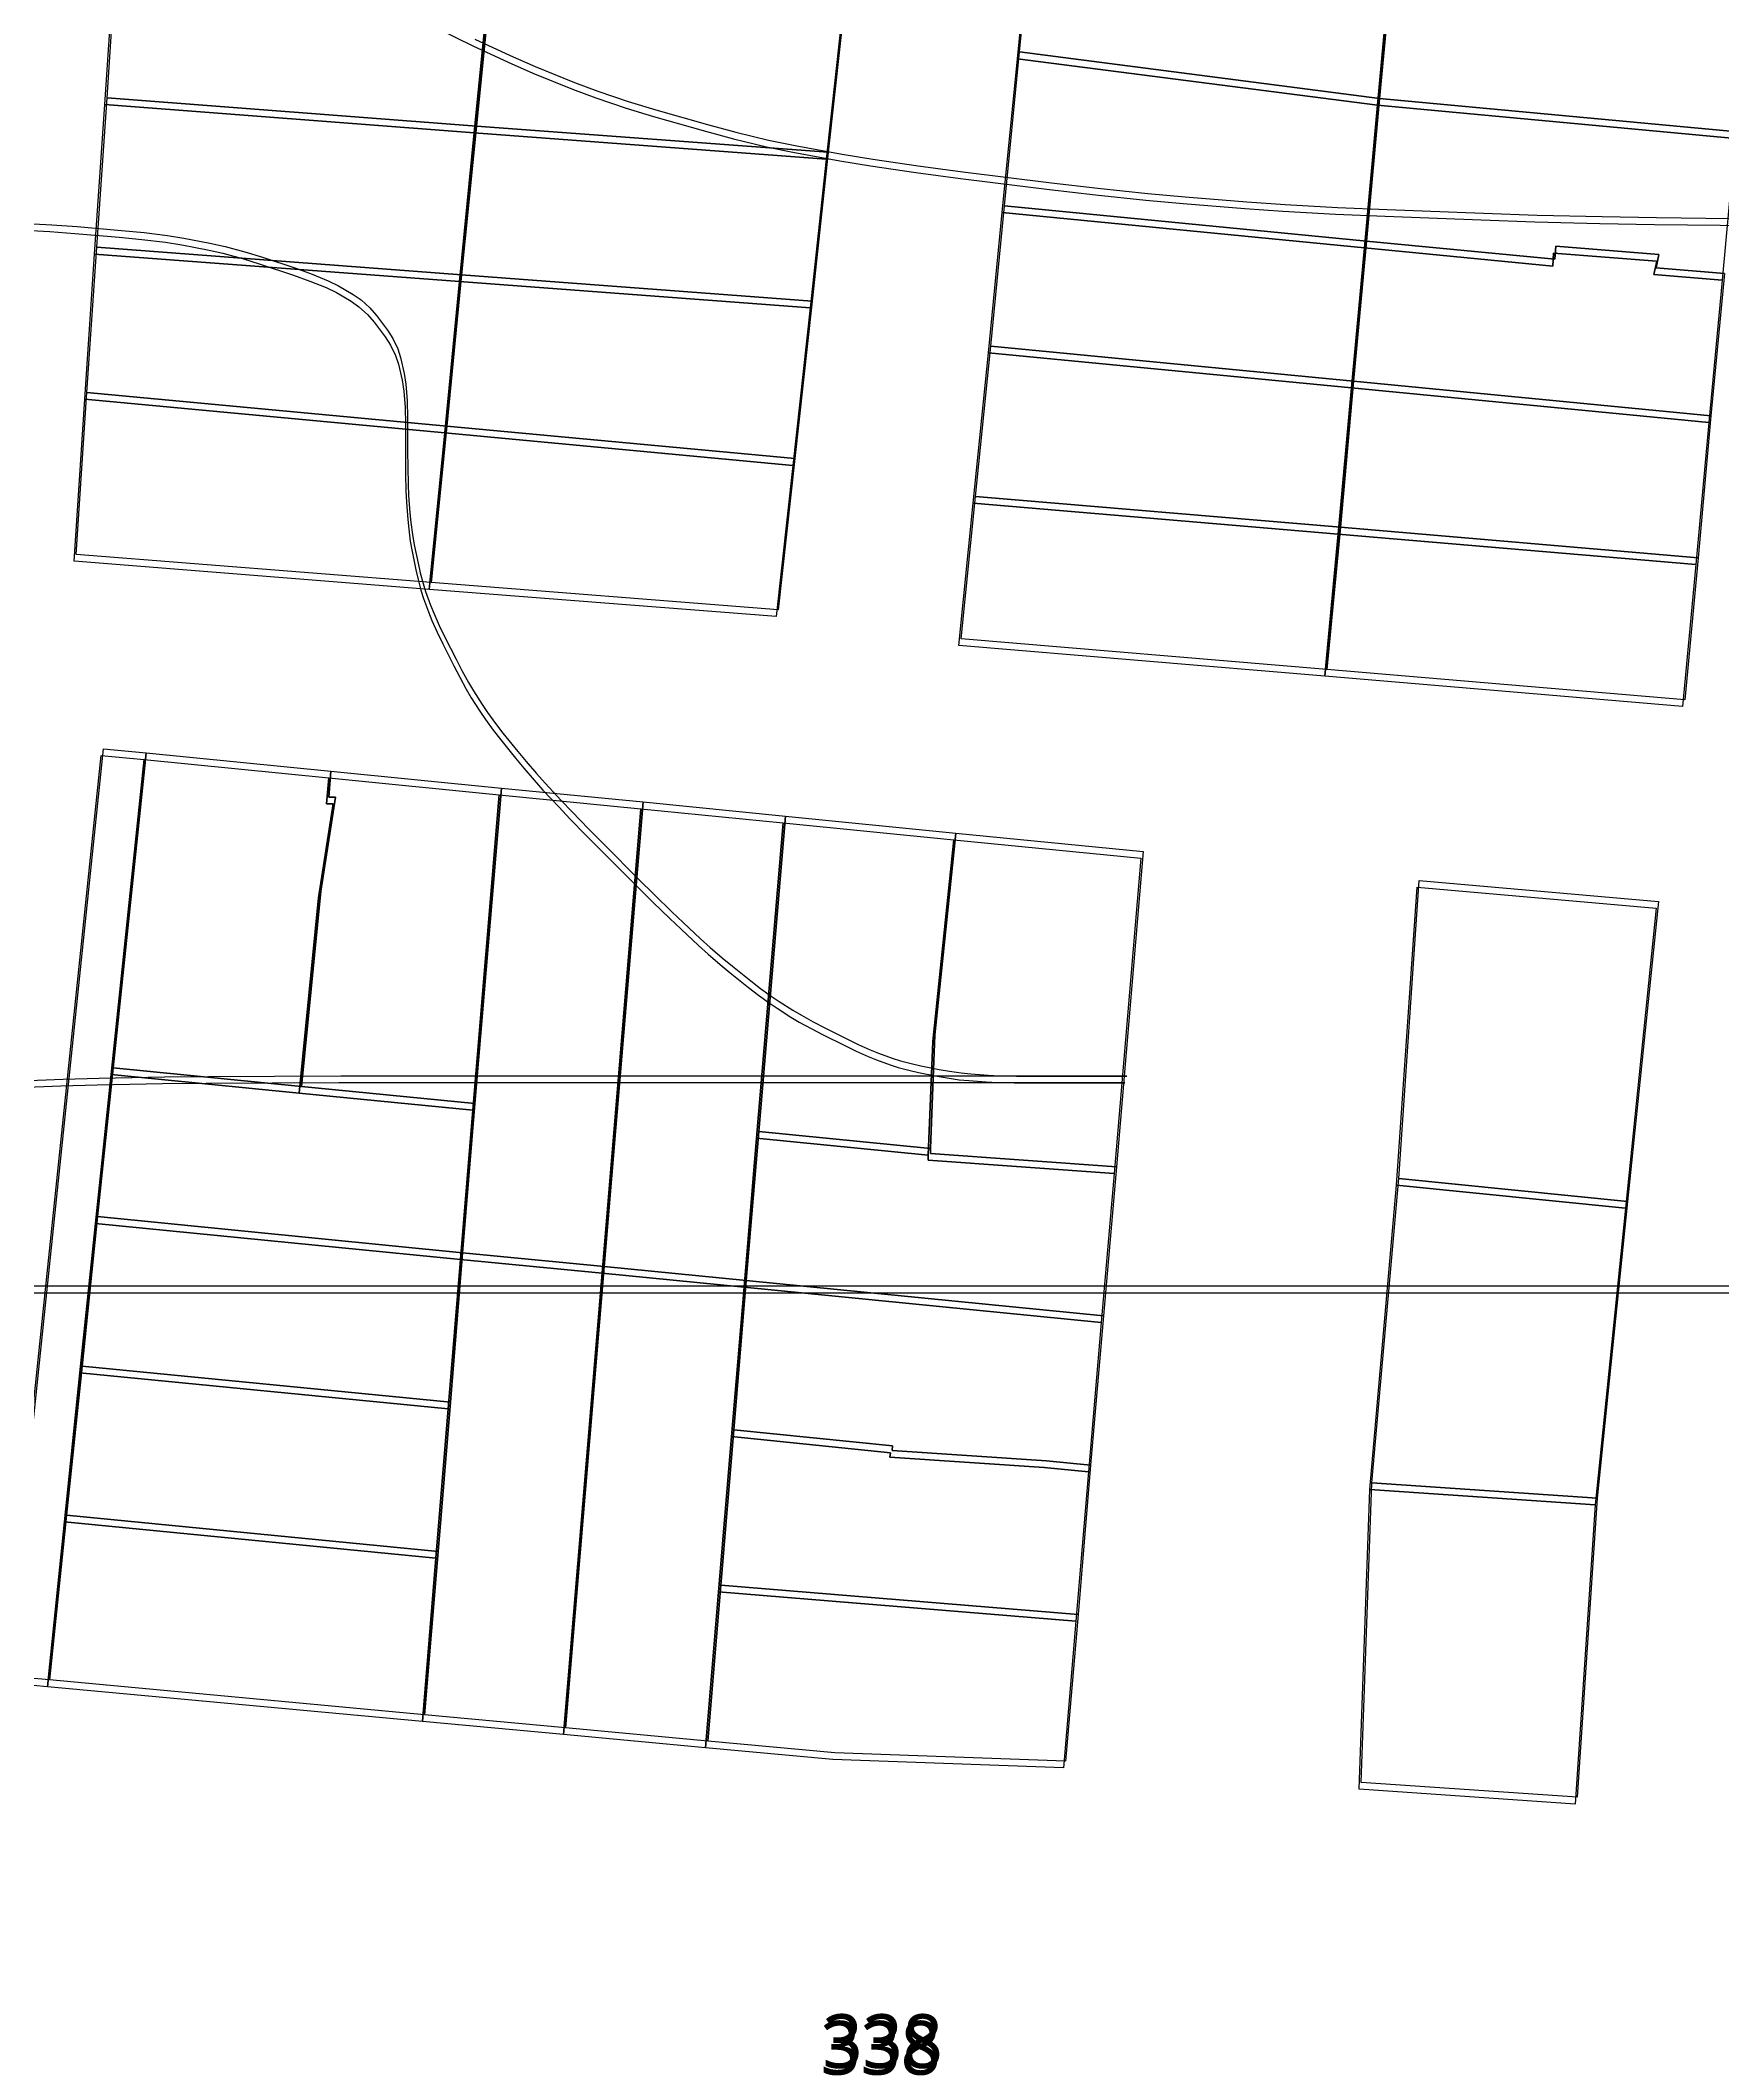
# Model space of a CAD drawing. Header units: metres. Extents: x -1097 to 1588, y -185 to 884.
# Drawn here: x 591 to 708.9, y 30.8 to 172 of the extents above; entities that cross this region are included whole.
import ezdxf

# ---------------------------------------------------------------- set-up
doc = ezdxf.new("R2010")
doc.units = ezdxf.units.M
for name, color, linetype in [('MUROS', 7, 'Continuous'), ('TERRENO', 188, 'Continuous'), ('VISTA LEJOS', 7, 'Continuous')]:
    doc.layers.add(name, color=color, linetype=linetype)

msp = doc.modelspace()

# ---------------------------------------------------------------- linework, layer by layer
at = {"layer": 'MUROS'}
for points in [[(33.52, 763.48), (1528.87, 763.48), (1528.87, 84.2), (33.52, 84.2)], [(33.67, 763.95), (1529.02, 763.95), (1529.02, 84.67), (33.67, 84.67)]]:
    msp.add_lwpolyline(points, close=True, dxfattribs=at)
at = {"layer": 'TERRENO'}
for points in [[(618.9, 172.76), (621.28, 171.6), (623.76, 170.45), (625.5, 169.69), (628.27, 168.56), (629.9, 167.95), (632.03, 167.23), (633.95, 166.64), (637.58, 165.61), (639.56, 165.08), (641.86, 164.53), (643.72, 164.15), (647.01, 163.54), (649.16, 163.19), (652.33, 162.73), (655.46, 162.31), (661.68, 161.54), (664.92, 161.15), (668.44, 160.78), (671.05, 160.54), (675.37, 160.19), (678.04, 160.01), (681.72, 159.81), (685.2, 159.66), (691.94, 159.4), (695.7, 159.27), (700.25, 159.16), (704.07, 159.09), (710.98, 159)], [(589.49, 158.7), (591.65, 158.58), (593.41, 158.46), (596.52, 158.2), (598.1, 158.04), (599.75, 157.84), (600.9, 157.66), (602.71, 157.31), (603.78, 157.07), (605.16, 156.7), (606.4, 156.31), (608.73, 155.54), (609.88, 155.12), (611.01, 154.66), (611.73, 154.31), (612.76, 153.7), (613.31, 153.32), (613.92, 152.77), (614.38, 152.24), (615.15, 151.21), (615.53, 150.62), (615.87, 149.9), (616.08, 149.29), (616.34, 148.16), (616.45, 147.41), (616.54, 146.25), (616.57, 145.09), (616.57, 142.76), (616.58, 141.59), (616.6, 140.41), (616.64, 139.61), (616.73, 138.4), (616.8, 137.72), (616.91, 136.88), (617.04, 136.17), (617.3, 134.88), (617.45, 134.2), (617.65, 133.45), (617.83, 132.88), (618.18, 131.93), (618.42, 131.33), (618.79, 130.5), (619.18, 129.7), (619.95, 128.15), (620.37, 127.35), (620.83, 126.52), (621.18, 125.92), (621.79, 124.97), (622.17, 124.4), (622.72, 123.65), (623.25, 122.97), (624.28, 121.68), (624.87, 120.97), (625.59, 120.13), (626.2, 119.45), (627.33, 118.24), (628.09, 117.44), (629.24, 116.26), (630.4, 115.09), (632.73, 112.76), (633.9, 111.6), (635.08, 110.44), (635.88, 109.69), (637.09, 108.56), (637.77, 107.95), (638.61, 107.23), (639.32, 106.64), (640.61, 105.61), (641.3, 105.08), (642.04, 104.53), (642.61, 104.15), (643.56, 103.54), (644.16, 103.19), (644.99, 102.73), (645.79, 102.31), (647.34, 101.54), (648.14, 101.15), (648.98, 100.78), (649.57, 100.54), (650.52, 100.19), (651.09, 100.01), (651.84, 99.81), (652.52, 99.65), (653.81, 99.39), (654.52, 99.27), (655.36, 99.15), (656.04, 99.09), (657.25, 99), (658.05, 98.96), (659.23, 98.93), (660.4, 98.92), (662.73, 98.92), (663.86, 98.92), (664.89, 98.92), (665.5, 98.92), (666.28, 98.92), (666.62, 98.92), (666.88, 98.92), (666.97, 98.92), (666.97, 98.92), (666.88, 98.92), (666.62, 98.92), (666.28, 98.92), (665.5, 98.92), (664.89, 98.92), (663.86, 98.92), (662.73, 98.92), (660.4, 98.92), (659.13, 98.92), (657.66, 98.92), (656.48, 98.92), (654.41, 98.92), (653.06, 98.92), (651.07, 98.92), (649.11, 98.92), (645.22, 98.92), (643, 98.92), (640.24, 98.92), (637.85, 98.92), (633.44, 98.92), (630.45, 98.92), (625.87, 98.92), (621.23, 98.92), (611.9, 98.92), (607.24, 98.91), (602.61, 98.89), (599.54, 98.85), (594.96, 98.76), (592.43, 98.69), (589.44, 98.58)]]:
    msp.add_lwpolyline(points, dxfattribs=at)
at = {"layer": 'VISTA LEJOS'}
for points in [[(659.45, 170.7), (660.35, 179.98)], [(659.6, 171.17), (660.5, 180.45)], [(595.51, 167.48), (596.23, 178.29)], [(595.66, 167.95), (596.38, 178.76)], [(684.82, 167.92), (685.78, 178.3)], [(685.78, 178.3), (684.82, 167.92)], [(621.38, 165.51), (622.51, 176.76)], [(622.51, 176.76), (621.38, 165.51)], [(621.54, 165.98), (622.66, 177.23)], [(622.66, 177.23), (621.54, 165.98)], [(684.67, 167.45), (685.63, 177.83)], [(685.63, 177.83), (684.67, 167.45)], [(647.32, 175.33), (646.04, 163.67)], [(647.47, 175.8), (646.19, 164.14)], [(618.9, 172.76), (621.28, 171.6), (623.76, 170.45), (625.5, 169.69), (628.27, 168.56), (629.9, 167.95), (632.03, 167.23), (633.95, 166.64), (637.58, 165.61), (639.56, 165.08), (641.86, 164.53), (643.72, 164.15), (647.01, 163.54), (649.16, 163.19), (652.33, 162.73), (655.46, 162.31), (661.68, 161.54), (664.92, 161.15), (668.44, 160.78), (671.05, 160.54), (675.37, 160.19), (678.04, 160.01), (681.72, 159.81), (685.2, 159.66), (691.94, 159.4), (695.7, 159.27), (700.25, 159.16), (704.07, 159.09), (710.98, 159)], [(621.43, 172.07), (623.91, 170.92), (625.65, 170.16), (628.42, 169.03), (630.05, 168.42), (632.18, 167.7), (634.1, 167.11), (637.73, 166.08), (639.71, 165.55), (642.01, 165), (643.88, 164.62), (647.16, 164.01), (649.31, 163.66), (652.48, 163.2), (655.61, 162.78), (661.83, 162.01), (665.07, 161.62), (668.59, 161.25), (671.2, 161.01), (675.52, 160.66), (678.19, 160.48), (681.87, 160.28), (685.35, 160.13), (692.09, 159.87), (695.85, 159.74), (700.4, 159.63), (704.22, 159.56), (711.13, 159.47)], [(658.53, 160.39), (659.6, 171.17)], [(659.6, 171.17), (684.82, 167.92)], [(684.82, 167.92), (659.6, 171.17)], [(659.6, 171.17), (659.6, 171.17)], [(658.38, 159.92), (659.45, 170.7)], [(659.45, 170.7), (684.67, 167.45)], [(684.67, 167.45), (659.45, 170.7)], [(659.45, 170.7), (659.45, 170.7)], [(594.79, 157.01), (595.51, 167.48)], [(594.94, 157.48), (595.66, 167.95)], [(595.51, 167.48), (621.38, 165.51)], [(621.38, 165.51), (595.51, 167.48)], [(595.66, 167.95), (621.54, 165.98)], [(621.54, 165.98), (595.66, 167.95)], [(683.76, 157.45), (684.67, 167.45)], [(684.67, 167.45), (683.76, 157.45)], [(683.91, 157.92), (684.82, 167.92)], [(684.82, 167.92), (683.91, 157.92)], [(684.67, 167.45), (709.73, 165.11)], [(709.73, 165.11), (684.67, 167.45)], [(684.82, 167.92), (709.88, 165.58)], [(709.88, 165.58), (684.82, 167.92)], [(620.35, 155.08), (621.38, 165.51)], [(621.38, 165.51), (620.35, 155.08)], [(620.5, 155.55), (621.54, 165.98)], [(621.54, 165.98), (620.5, 155.55)], [(621.38, 165.51), (646.04, 163.67)], [(646.04, 163.67), (621.38, 165.51)], [(621.38, 165.51), (621.38, 165.51)], [(621.54, 165.98), (646.19, 164.14)], [(646.19, 164.14), (621.54, 165.98)], [(621.54, 165.98), (621.54, 165.98)], [(646.19, 164.14), (645.07, 153.7)], [(709.73, 165.11), (708.82, 155.17)], [(646.04, 163.67), (644.92, 153.23)], [(657.42, 150.08), (658.38, 159.92)], [(657.57, 150.55), (658.53, 160.39)], [(658.38, 159.92), (683.76, 157.45)], [(683.76, 157.45), (658.38, 159.92)], [(658.53, 160.39), (683.91, 157.92)], [(683.91, 157.92), (658.53, 160.39)], [(589.49, 158.7), (591.65, 158.58), (593.41, 158.46), (596.52, 158.2), (598.1, 158.04), (599.75, 157.84), (600.9, 157.66), (602.71, 157.31), (603.78, 157.07), (605.16, 156.7), (606.4, 156.31), (608.73, 155.54), (609.88, 155.12), (611.01, 154.66), (611.73, 154.31), (612.76, 153.7), (613.31, 153.32), (613.92, 152.77), (614.38, 152.24), (615.15, 151.21), (615.53, 150.62), (615.87, 149.9), (616.08, 149.29), (616.34, 148.16), (616.45, 147.41), (616.54, 146.25), (616.57, 145.09), (616.57, 142.76), (616.58, 141.59), (616.6, 140.41), (616.64, 139.61), (616.73, 138.4), (616.8, 137.72), (616.91, 136.88), (617.04, 136.17), (617.3, 134.88), (617.45, 134.2), (617.65, 133.45), (617.83, 132.88), (618.18, 131.93), (618.42, 131.33), (618.79, 130.5), (619.18, 129.7), (619.95, 128.15), (620.37, 127.35), (620.83, 126.52), (621.18, 125.92), (621.79, 124.97), (622.17, 124.4), (622.72, 123.65), (623.25, 122.97), (624.28, 121.68), (624.87, 120.97), (625.59, 120.13), (626.2, 119.45), (627.33, 118.24), (628.09, 117.44), (629.24, 116.26), (630.4, 115.09), (632.73, 112.76), (633.9, 111.6), (635.08, 110.44), (635.88, 109.69), (637.09, 108.56), (637.77, 107.95), (638.61, 107.23), (639.32, 106.64), (640.61, 105.61), (641.3, 105.08), (642.04, 104.53), (642.61, 104.15), (643.56, 103.54), (644.16, 103.19), (644.99, 102.73), (645.79, 102.31), (647.34, 101.54), (648.14, 101.15), (648.98, 100.78), (649.57, 100.54), (650.52, 100.19), (651.09, 100.01), (651.84, 99.81), (652.52, 99.65), (653.81, 99.39), (654.52, 99.27), (655.36, 99.15), (656.04, 99.09), (657.25, 99), (658.05, 98.96), (659.23, 98.93), (660.4, 98.92), (662.73, 98.92), (663.86, 98.92), (664.89, 98.92), (665.5, 98.92), (666.28, 98.92), (666.62, 98.92), (666.88, 98.92), (666.97, 98.92), (666.97, 98.92), (666.88, 98.92), (666.62, 98.92), (666.28, 98.92), (665.5, 98.92), (664.89, 98.92), (663.86, 98.92), (662.73, 98.92), (660.4, 98.92), (659.13, 98.92), (657.66, 98.92), (656.48, 98.92), (654.41, 98.92), (653.06, 98.92), (651.07, 98.92), (649.11, 98.92), (645.22, 98.92), (643, 98.92), (640.24, 98.92), (637.85, 98.92), (633.44, 98.92), (630.45, 98.92), (625.87, 98.92), (621.23, 98.92), (611.9, 98.92), (607.24, 98.91), (602.61, 98.89), (599.54, 98.85), (594.96, 98.76), (592.43, 98.69), (589.44, 98.58)], [(589.64, 159.17), (591.8, 159.05), (593.56, 158.93), (596.67, 158.67), (598.26, 158.51), (599.9, 158.31), (601.05, 158.13), (602.86, 157.78), (603.93, 157.54), (605.31, 157.17), (606.55, 156.78), (608.88, 156.01), (610.03, 155.59), (611.16, 155.13), (611.88, 154.78), (612.91, 154.17), (613.46, 153.79), (614.07, 153.24), (614.53, 152.71), (615.31, 151.68), (615.68, 151.09), (616.03, 150.37), (616.23, 149.76), (616.49, 148.63), (616.6, 147.88), (616.69, 146.72), (616.72, 145.56), (616.72, 143.23), (616.73, 142.06), (616.76, 140.88), (616.79, 140.08), (616.88, 138.87), (616.95, 138.19), (617.06, 137.35), (617.19, 136.64), (617.45, 135.35), (617.6, 134.67), (617.8, 133.92), (617.98, 133.35), (618.33, 132.4), (618.57, 131.8), (618.94, 130.97), (619.33, 130.17), (620.11, 128.62), (620.52, 127.82), (620.98, 126.99), (621.33, 126.39), (621.94, 125.44), (622.32, 124.87), (622.87, 124.12), (623.4, 123.44), (624.44, 122.15), (625.02, 121.44), (625.74, 120.6), (626.36, 119.92), (627.48, 118.71), (628.24, 117.91), (629.39, 116.73), (630.55, 115.56), (632.88, 113.23), (634.05, 112.07), (635.24, 110.91), (636.03, 110.16), (637.24, 109.03), (637.92, 108.42), (638.76, 107.7), (639.47, 107.11), (640.77, 106.08), (641.45, 105.55), (642.2, 105), (642.76, 104.62), (643.71, 104.01), (644.31, 103.66), (645.14, 103.2), (645.94, 102.78), (647.49, 102.01), (648.29, 101.62), (649.13, 101.25), (649.72, 101.01), (650.67, 100.66), (651.24, 100.48), (651.99, 100.28), (652.67, 100.12), (653.97, 99.86), (654.68, 99.74), (655.51, 99.62), (656.19, 99.56), (657.4, 99.47), (658.2, 99.43), (659.38, 99.4), (660.55, 99.39), (662.88, 99.39), (664.01, 99.39), (665.04, 99.39), (665.65, 99.39), (666.43, 99.39), (666.77, 99.39), (667.03, 99.39), (667.12, 99.39), (667.12, 99.39), (667.03, 99.39), (666.77, 99.39), (666.43, 99.39), (665.65, 99.39), (665.04, 99.39), (664.01, 99.39), (662.88, 99.39), (660.55, 99.39), (659.28, 99.39), (657.81, 99.39), (656.63, 99.39), (654.56, 99.39), (653.21, 99.39), (651.22, 99.39), (649.26, 99.39), (645.37, 99.39), (643.16, 99.39), (640.39, 99.39), (638, 99.39), (633.59, 99.39), (630.6, 99.39), (626.02, 99.39), (621.38, 99.39), (612.05, 99.39), (607.39, 99.38), (602.76, 99.36), (599.69, 99.32), (595.11, 99.23), (592.58, 99.16), (589.59, 99.05)], [(594.1, 146.83), (594.79, 157.01)], [(594.25, 147.3), (594.94, 157.48)], [(594.79, 157.01), (620.35, 155.08)], [(620.35, 155.08), (594.79, 157.01)], [(594.94, 157.48), (620.5, 155.55)], [(620.5, 155.55), (594.94, 157.48)], [(682.85, 147.64), (683.76, 157.45)], [(683.76, 157.45), (682.85, 147.64)], [(683, 148.11), (683.91, 157.92)], [(683.91, 157.92), (683, 148.11)], [(683.76, 157.45), (696.95, 156.17)], [(683.76, 157.45), (683.76, 157.45)], [(696.95, 156.17), (683.76, 157.45)], [(683.91, 157.92), (697.1, 156.64)], [(683.91, 157.92), (683.91, 157.92)], [(697.1, 156.64), (683.91, 157.92)], [(696.95, 156.17), (697.01, 157.08)], [(697.01, 157.08), (696.95, 156.17)], [(697.01, 157.08), (704.23, 156.51)], [(704.23, 156.51), (697.01, 157.08)], [(697.1, 156.64), (697.16, 157.55)], [(697.16, 157.55), (697.1, 156.64)], [(697.16, 157.55), (704.38, 156.98)], [(704.38, 156.98), (697.16, 157.55)], [(704.38, 156.98), (704.19, 156.05)], [(704.19, 156.05), (704.38, 156.98)], [(619.47, 144.95), (620.5, 155.55)], [(620.5, 155.55), (619.47, 144.95)], [(620.5, 155.55), (645.07, 153.7)], [(645.07, 153.7), (620.5, 155.55)], [(620.5, 155.55), (620.5, 155.55)], [(704.23, 156.51), (704.04, 155.58)], [(704.04, 155.58), (704.23, 156.51)], [(704.04, 155.58), (708.82, 155.17)], [(708.82, 155.17), (704.04, 155.58)], [(704.04, 155.58), (704.04, 155.58)], [(704.19, 156.05), (708.97, 155.64)], [(708.97, 155.64), (704.19, 156.05)], [(704.19, 156.05), (704.19, 156.05)], [(708.97, 155.64), (708.03, 145.67)], [(619.32, 144.48), (620.35, 155.08)], [(620.35, 155.08), (619.32, 144.48)], [(620.35, 155.08), (644.92, 153.23)], [(644.92, 153.23), (620.35, 155.08)], [(620.35, 155.08), (620.35, 155.08)], [(708.82, 155.17), (707.88, 145.2)], [(644.92, 153.23), (643.7, 142.2)], [(645.07, 153.7), (643.85, 142.67)], [(656.35, 139.54), (657.42, 150.08)], [(656.5, 140.01), (657.57, 150.55)], [(657.42, 150.08), (682.85, 147.64)], [(682.85, 147.64), (657.42, 150.08)], [(657.57, 150.55), (683, 148.11)], [(683, 148.11), (657.57, 150.55)], [(593.5, 135.95), (594.25, 147.3)], [(594.25, 147.3), (619.47, 144.95)], [(619.47, 144.95), (594.25, 147.3)], [(594.25, 147.3), (594.25, 147.3)], [(681.92, 137.39), (682.85, 147.64)], [(682.85, 147.64), (681.92, 137.39)], [(682.07, 137.86), (683, 148.11)], [(683, 148.11), (682.07, 137.86)], [(682.85, 147.64), (707.88, 145.2)], [(707.88, 145.2), (682.85, 147.64)], [(682.85, 147.64), (682.85, 147.64)], [(683, 148.11), (708.03, 145.67)], [(708.03, 145.67), (683, 148.11)], [(683, 148.11), (683, 148.11)], [(593.35, 135.48), (594.1, 146.83)], [(594.1, 146.83), (619.32, 144.48)], [(619.32, 144.48), (594.1, 146.83)], [(594.1, 146.83), (594.1, 146.83)], [(708.03, 145.67), (707.13, 135.73)], [(618.23, 133.51), (619.32, 144.48)], [(619.32, 144.48), (618.23, 133.51)], [(618.38, 133.98), (619.47, 144.95)], [(619.47, 144.95), (618.38, 133.98)], [(619.32, 144.48), (643.7, 142.2)], [(643.7, 142.2), (619.32, 144.48)], [(619.47, 144.95), (643.85, 142.67)], [(643.85, 142.67), (619.47, 144.95)], [(707.88, 145.2), (706.98, 135.26)], [(643.85, 142.67), (642.69, 132.08)], [(643.85, 142.67), (643.85, 142.67)], [(643.7, 142.2), (642.54, 131.61)], [(643.7, 142.2), (643.7, 142.2)], [(655.5, 130.05), (656.5, 140.01)], [(656.5, 140.01), (682.07, 137.86)], [(682.07, 137.86), (656.5, 140.01)], [(655.35, 129.58), (656.35, 139.54)], [(656.35, 139.54), (681.92, 137.39)], [(681.92, 137.39), (656.35, 139.54)], [(680.98, 127.42), (681.92, 137.39)], [(681.92, 137.39), (680.98, 127.42)], [(681.13, 127.89), (682.07, 137.86)], [(682.07, 137.86), (681.13, 127.89)], [(681.92, 137.39), (706.98, 135.26)], [(706.98, 135.26), (681.92, 137.39)], [(681.92, 137.39), (681.92, 137.39)], [(682.07, 137.86), (707.13, 135.73)], [(707.13, 135.73), (682.07, 137.86)], [(682.07, 137.86), (682.07, 137.86)], [(618.38, 133.98), (593.5, 135.95)], [(593.5, 135.95), (593.5, 135.95)], [(707.13, 135.73), (706.19, 125.77)], [(618.23, 133.51), (593.35, 135.48)], [(593.35, 135.48), (593.35, 135.48)], [(706.98, 135.26), (706.04, 125.3)], [(642.54, 131.61), (618.23, 133.51)], [(642.69, 132.08), (618.38, 133.98)], [(642.54, 131.61), (642.54, 131.61)], [(642.69, 132.08), (642.69, 132.08)], [(681.13, 127.89), (655.5, 130.05)], [(680.98, 127.42), (655.35, 129.58)], [(706.04, 125.3), (680.98, 127.42)], [(680.98, 127.42), (680.98, 127.42)], [(706.19, 125.77), (681.13, 127.89)], [(681.13, 127.89), (681.13, 127.89)], [(588.48, 56.89), (595.26, 121.86)], [(588.63, 57.36), (595.41, 122.33)], [(595.26, 121.86), (598.26, 121.58)], [(595.41, 122.33), (598.41, 122.05)], [(595.95, 99.51), (598.26, 121.58)], [(598.26, 121.58), (595.95, 99.51)], [(596.1, 99.98), (598.41, 122.05)], [(598.41, 122.05), (596.1, 99.98)], [(598.26, 121.58), (611.2, 120.3)], [(598.26, 121.58), (598.26, 121.58)], [(598.41, 122.05), (611.35, 120.77)], [(598.41, 122.05), (598.41, 122.05)], [(611.04, 118.48), (611.2, 120.3)], [(611.2, 120.3), (611.04, 118.48)], [(611.19, 118.95), (611.35, 120.77)], [(611.35, 120.77), (611.19, 118.95)], [(611.2, 120.3), (623.13, 119.11)], [(611.35, 120.77), (623.29, 119.58)], [(610.63, 112.36), (611.66, 118.95)], [(611.66, 118.95), (610.63, 112.36)], [(611.66, 118.95), (611.19, 118.95)], [(611.19, 118.95), (611.66, 118.95)], [(621.29, 97.01), (623.13, 119.11)], [(623.13, 119.11), (621.29, 97.01)], [(621.44, 97.48), (623.29, 119.58)], [(623.29, 119.58), (621.44, 97.48)], [(623.13, 119.11), (633.07, 118.14)], [(623.29, 119.58), (633.22, 118.61)], [(610.48, 111.89), (611.51, 118.48)], [(611.51, 118.48), (610.48, 111.89)], [(611.51, 118.48), (611.04, 118.48)], [(611.04, 118.48), (611.51, 118.48)], [(630.35, 85.58), (633.07, 118.14)], [(633.07, 118.14), (630.35, 85.58)], [(630.5, 86.05), (633.22, 118.61)], [(633.22, 118.61), (630.5, 86.05)], [(633.07, 118.14), (643.04, 117.14)], [(633.22, 118.61), (643.19, 117.61)], [(641.32, 95.52), (643.19, 117.61)], [(643.19, 117.61), (641.32, 95.52)], [(643.19, 117.61), (655.13, 116.42)], [(641.17, 95.05), (643.04, 117.14)], [(643.04, 117.14), (641.17, 95.05)], [(643.04, 117.14), (654.98, 115.95)], [(653.51, 101.83), (654.98, 115.95)], [(654.98, 115.95), (653.51, 101.83)], [(653.66, 102.3), (655.13, 116.42)], [(655.13, 116.42), (653.66, 102.3)], [(654.98, 115.95), (668.1, 114.67)], [(655.13, 116.42), (668.25, 115.14)], [(668.1, 114.67), (666.23, 92.58)], [(668.25, 115.14), (666.38, 93.05)], [(686.16, 92.23), (687.6, 113.11)], [(687.6, 113.11), (704.35, 111.64)], [(609.13, 98.2), (610.48, 111.89)], [(610.48, 111.89), (609.13, 98.2)], [(609.29, 98.67), (610.63, 112.36)], [(610.63, 112.36), (609.29, 98.67)], [(686.01, 91.76), (687.45, 112.64)], [(687.45, 112.64), (704.2, 111.17)], [(704.35, 111.64), (702.19, 90.61)], [(704.35, 111.64), (704.35, 111.64)], [(704.2, 111.17), (702.04, 90.14)], [(704.2, 111.17), (704.2, 111.17)], [(653.2, 93.86), (653.51, 101.83)], [(653.51, 101.83), (653.2, 93.86)], [(653.35, 94.33), (653.66, 102.3)], [(653.66, 102.3), (653.35, 94.33)], [(653.51, 101.83), (653.51, 101.83)], [(653.66, 102.3), (653.66, 102.3)], [(594.85, 89.08), (595.95, 99.51)], [(595.95, 99.51), (594.85, 89.08)], [(595, 89.55), (596.1, 99.98)], [(596.1, 99.98), (595, 89.55)], [(595.95, 99.51), (609.13, 98.2)], [(609.13, 98.2), (595.95, 99.51)], [(595.95, 99.51), (595.95, 99.51)], [(596.1, 99.98), (609.29, 98.67)], [(609.29, 98.67), (596.1, 99.98)], [(596.1, 99.98), (596.1, 99.98)], [(609.13, 98.2), (621.29, 97.01)], [(609.13, 98.2), (609.13, 98.2)], [(621.29, 97.01), (609.13, 98.2)], [(609.29, 98.67), (621.44, 97.48)], [(609.29, 98.67), (609.29, 98.67)], [(621.44, 97.48), (609.29, 98.67)], [(621.44, 97.48), (620.57, 87.02)], [(620.57, 87.02), (621.44, 97.48)], [(621.44, 97.48), (621.44, 97.48)], [(621.29, 97.01), (620.42, 86.55)], [(620.42, 86.55), (621.29, 97.01)], [(621.29, 97.01), (621.29, 97.01)], [(640.29, 84.61), (641.17, 95.05)], [(641.17, 95.05), (640.29, 84.61)], [(640.44, 85.08), (641.32, 95.52)], [(641.32, 95.52), (640.44, 85.08)], [(641.17, 95.05), (653.2, 93.86)], [(653.2, 93.86), (641.17, 95.05)], [(641.17, 95.05), (641.17, 95.05)], [(641.32, 95.52), (653.35, 94.33)], [(653.35, 94.33), (641.32, 95.52)], [(641.32, 95.52), (641.32, 95.52)], [(653.2, 93.86), (653.2, 93.51)], [(653.2, 93.51), (653.2, 93.86)], [(653.2, 93.51), (666.23, 92.58)], [(666.23, 92.58), (653.2, 93.51)], [(653.35, 94.33), (653.35, 93.98)], [(653.35, 93.98), (653.35, 94.33)], [(653.35, 93.98), (666.38, 93.05)], [(666.38, 93.05), (653.35, 93.98)], [(666.23, 92.58), (665.32, 82.14)], [(666.38, 93.05), (665.47, 82.61)], [(684.28, 70.89), (686.16, 92.23)], [(686.16, 92.23), (702.19, 90.61)], [(702.19, 90.61), (686.16, 92.23)], [(684.13, 70.42), (686.01, 91.76)], [(686.01, 91.76), (702.04, 90.14)], [(702.04, 90.14), (686.01, 91.76)], [(702.19, 90.61), (700.07, 69.83)], [(702.19, 90.61), (702.19, 90.61)], [(593.76, 78.61), (594.85, 89.08)], [(594.85, 89.08), (593.76, 78.61)], [(593.91, 79.08), (595, 89.55)], [(595, 89.55), (593.91, 79.08)], [(594.85, 89.08), (620.42, 86.55)], [(620.42, 86.55), (594.85, 89.08)], [(595, 89.55), (620.57, 87.02)], [(620.57, 87.02), (595, 89.55)], [(702.04, 90.14), (699.92, 69.36)], [(702.04, 90.14), (702.04, 90.14)], [(619.57, 76.08), (620.42, 86.55)], [(620.42, 86.55), (619.57, 76.08)], [(619.72, 76.55), (620.57, 87.02)], [(620.57, 87.02), (619.72, 76.55)], [(620.42, 86.55), (630.35, 85.58)], [(630.35, 85.58), (620.42, 86.55)], [(620.57, 87.02), (630.5, 86.05)], [(630.5, 86.05), (620.57, 87.02)], [(627.63, 53.26), (630.35, 85.58)], [(630.35, 85.58), (627.63, 53.26)], [(627.79, 53.73), (630.5, 86.05)], [(630.5, 86.05), (627.79, 53.73)], [(630.35, 85.58), (640.29, 84.61)], [(640.29, 84.61), (630.35, 85.58)], [(630.5, 86.05), (640.44, 85.08)], [(640.44, 85.08), (630.5, 86.05)], [(639.57, 74.61), (640.44, 85.08)], [(640.44, 85.08), (639.57, 74.61)], [(640.44, 85.08), (665.47, 82.61)], [(665.47, 82.61), (640.44, 85.08)], [(640.44, 85.08), (640.44, 85.08)], [(1528.87, 84.2), (33.52, 84.2)], [(1529.02, 84.67), (33.67, 84.67)], [(639.42, 74.14), (640.29, 84.61)], [(640.29, 84.61), (639.42, 74.14)], [(640.29, 84.61), (665.32, 82.14)], [(665.32, 82.14), (640.29, 84.61)], [(640.29, 84.61), (640.29, 84.61)], [(665.32, 82.14), (664.42, 71.67)], [(665.47, 82.61), (664.57, 72.14)], [(592.67, 68.17), (593.76, 78.61)], [(593.76, 78.61), (592.67, 68.17)], [(592.82, 68.64), (593.91, 79.08)], [(593.91, 79.08), (592.82, 68.64)], [(593.76, 78.61), (619.57, 76.08)], [(619.57, 76.08), (593.76, 78.61)], [(593.76, 78.61), (593.76, 78.61)], [(593.91, 79.08), (619.72, 76.55)], [(619.72, 76.55), (593.91, 79.08)], [(593.91, 79.08), (593.91, 79.08)], [(619.72, 76.55), (618.85, 66.08)], [(618.85, 66.08), (619.72, 76.55)], [(619.57, 76.08), (618.7, 65.61)], [(618.7, 65.61), (619.57, 76.08)], [(638.51, 63.26), (639.42, 74.14)], [(639.42, 74.14), (638.51, 63.26)], [(638.66, 63.73), (639.57, 74.61)], [(639.57, 74.61), (638.66, 63.73)], [(639.42, 74.14), (650.54, 73.01)], [(639.42, 74.14), (639.42, 74.14)], [(650.54, 73.01), (639.42, 74.14)], [(639.57, 74.61), (650.69, 73.48)], [(639.57, 74.61), (639.57, 74.61)], [(650.69, 73.48), (639.57, 74.61)], [(650.69, 73.48), (650.66, 73.17)], [(650.66, 73.17), (650.69, 73.48)], [(650.54, 73.01), (650.51, 72.7)], [(650.51, 72.7), (650.54, 73.01)], [(650.51, 72.7), (661.32, 71.98)], [(661.32, 71.98), (650.51, 72.7)], [(650.66, 73.17), (661.47, 72.45)], [(661.47, 72.45), (650.66, 73.17)], [(661.47, 72.45), (664.57, 72.14)], [(664.57, 72.14), (661.47, 72.45)], [(661.47, 72.45), (661.47, 72.45)], [(664.57, 72.14), (663.69, 61.67)], [(661.32, 71.98), (664.42, 71.67)], [(664.42, 71.67), (661.32, 71.98)], [(661.32, 71.98), (661.32, 71.98)], [(664.42, 71.67), (663.54, 61.2)], [(683.53, 49.89), (684.28, 70.89)], [(684.28, 70.89), (700.07, 69.83)], [(700.07, 69.83), (684.28, 70.89)], [(683.38, 49.42), (684.13, 70.42)], [(684.13, 70.42), (699.92, 69.36)], [(699.92, 69.36), (684.13, 70.42)], [(699.92, 69.36), (698.51, 48.39)], [(700.07, 69.83), (698.66, 48.86)], [(699.92, 69.36), (699.92, 69.36)], [(700.07, 69.83), (700.07, 69.83)], [(591.48, 56.61), (592.67, 68.17)], [(592.67, 68.17), (591.48, 56.61)], [(591.63, 57.08), (592.82, 68.64)], [(592.82, 68.64), (591.63, 57.08)], [(592.67, 68.17), (618.7, 65.61)], [(618.7, 65.61), (592.67, 68.17)], [(592.67, 68.17), (592.67, 68.17)], [(592.82, 68.64), (618.85, 66.08)], [(618.85, 66.08), (592.82, 68.64)], [(592.82, 68.64), (592.82, 68.64)], [(618.7, 65.61), (617.76, 54.17)], [(617.76, 54.17), (618.7, 65.61)], [(618.85, 66.08), (617.91, 54.64)], [(617.91, 54.64), (618.85, 66.08)], [(637.75, 52.8), (638.66, 63.73)], [(638.66, 63.73), (637.75, 52.8)], [(638.66, 63.73), (663.69, 61.67)], [(638.66, 63.73), (638.66, 63.73)], [(663.69, 61.67), (638.66, 63.73)], [(637.6, 52.33), (638.51, 63.26)], [(638.51, 63.26), (637.6, 52.33)], [(638.51, 63.26), (663.54, 61.2)], [(638.51, 63.26), (638.51, 63.26)], [(663.54, 61.2), (638.51, 63.26)], [(663.54, 61.2), (662.67, 50.92)], [(663.69, 61.67), (662.82, 51.39)], [(591.48, 56.61), (588.48, 56.89)], [(591.63, 57.08), (588.63, 57.36)], [(617.76, 54.17), (591.48, 56.61)], [(591.48, 56.61), (591.48, 56.61)], [(617.91, 54.64), (591.63, 57.08)], [(591.63, 57.08), (591.63, 57.08)], [(627.63, 53.26), (617.76, 54.17)], [(617.76, 54.17), (617.76, 54.17)], [(627.79, 53.73), (617.91, 54.64)], [(617.91, 54.64), (617.91, 54.64)], [(637.75, 52.8), (627.79, 53.73)], [(627.79, 53.73), (627.79, 53.73)], [(637.6, 52.33), (627.63, 53.26)], [(627.63, 53.26), (627.63, 53.26)], [(646.51, 51.51), (637.6, 52.33)], [(646.66, 51.98), (637.75, 52.8)], [(662.67, 50.92), (646.51, 51.51)], [(662.82, 51.39), (646.66, 51.98)], [(698.66, 48.86), (683.53, 49.89)], [(683.53, 49.89), (683.53, 49.89)], [(698.51, 48.39), (683.38, 49.42)], [(683.38, 49.42), (683.38, 49.42)]]:
    msp.add_lwpolyline(points, dxfattribs=at)

# ---------------------------------------------------------------- texts
at = {"layer": 'TERRENO', "insert": (645.64, 33.19), "char_height": 0.2, "attachment_point": 1}
msp.add_mtext('\\fOpen Sans|i0|b0;\\H3.77032;338', dxfattribs=at)
at = {"layer": 'VISTA LEJOS', "char_height": 0.2, "attachment_point": 1}
for insert in [(645.64, 33.19), (645.79, 33.66)]:
    msp.add_mtext('\\fOpen Sans|i0|b0;\\H3.77032;338', dxfattribs=dict(at, insert=insert))

doc.saveas('drawing.dxf')
